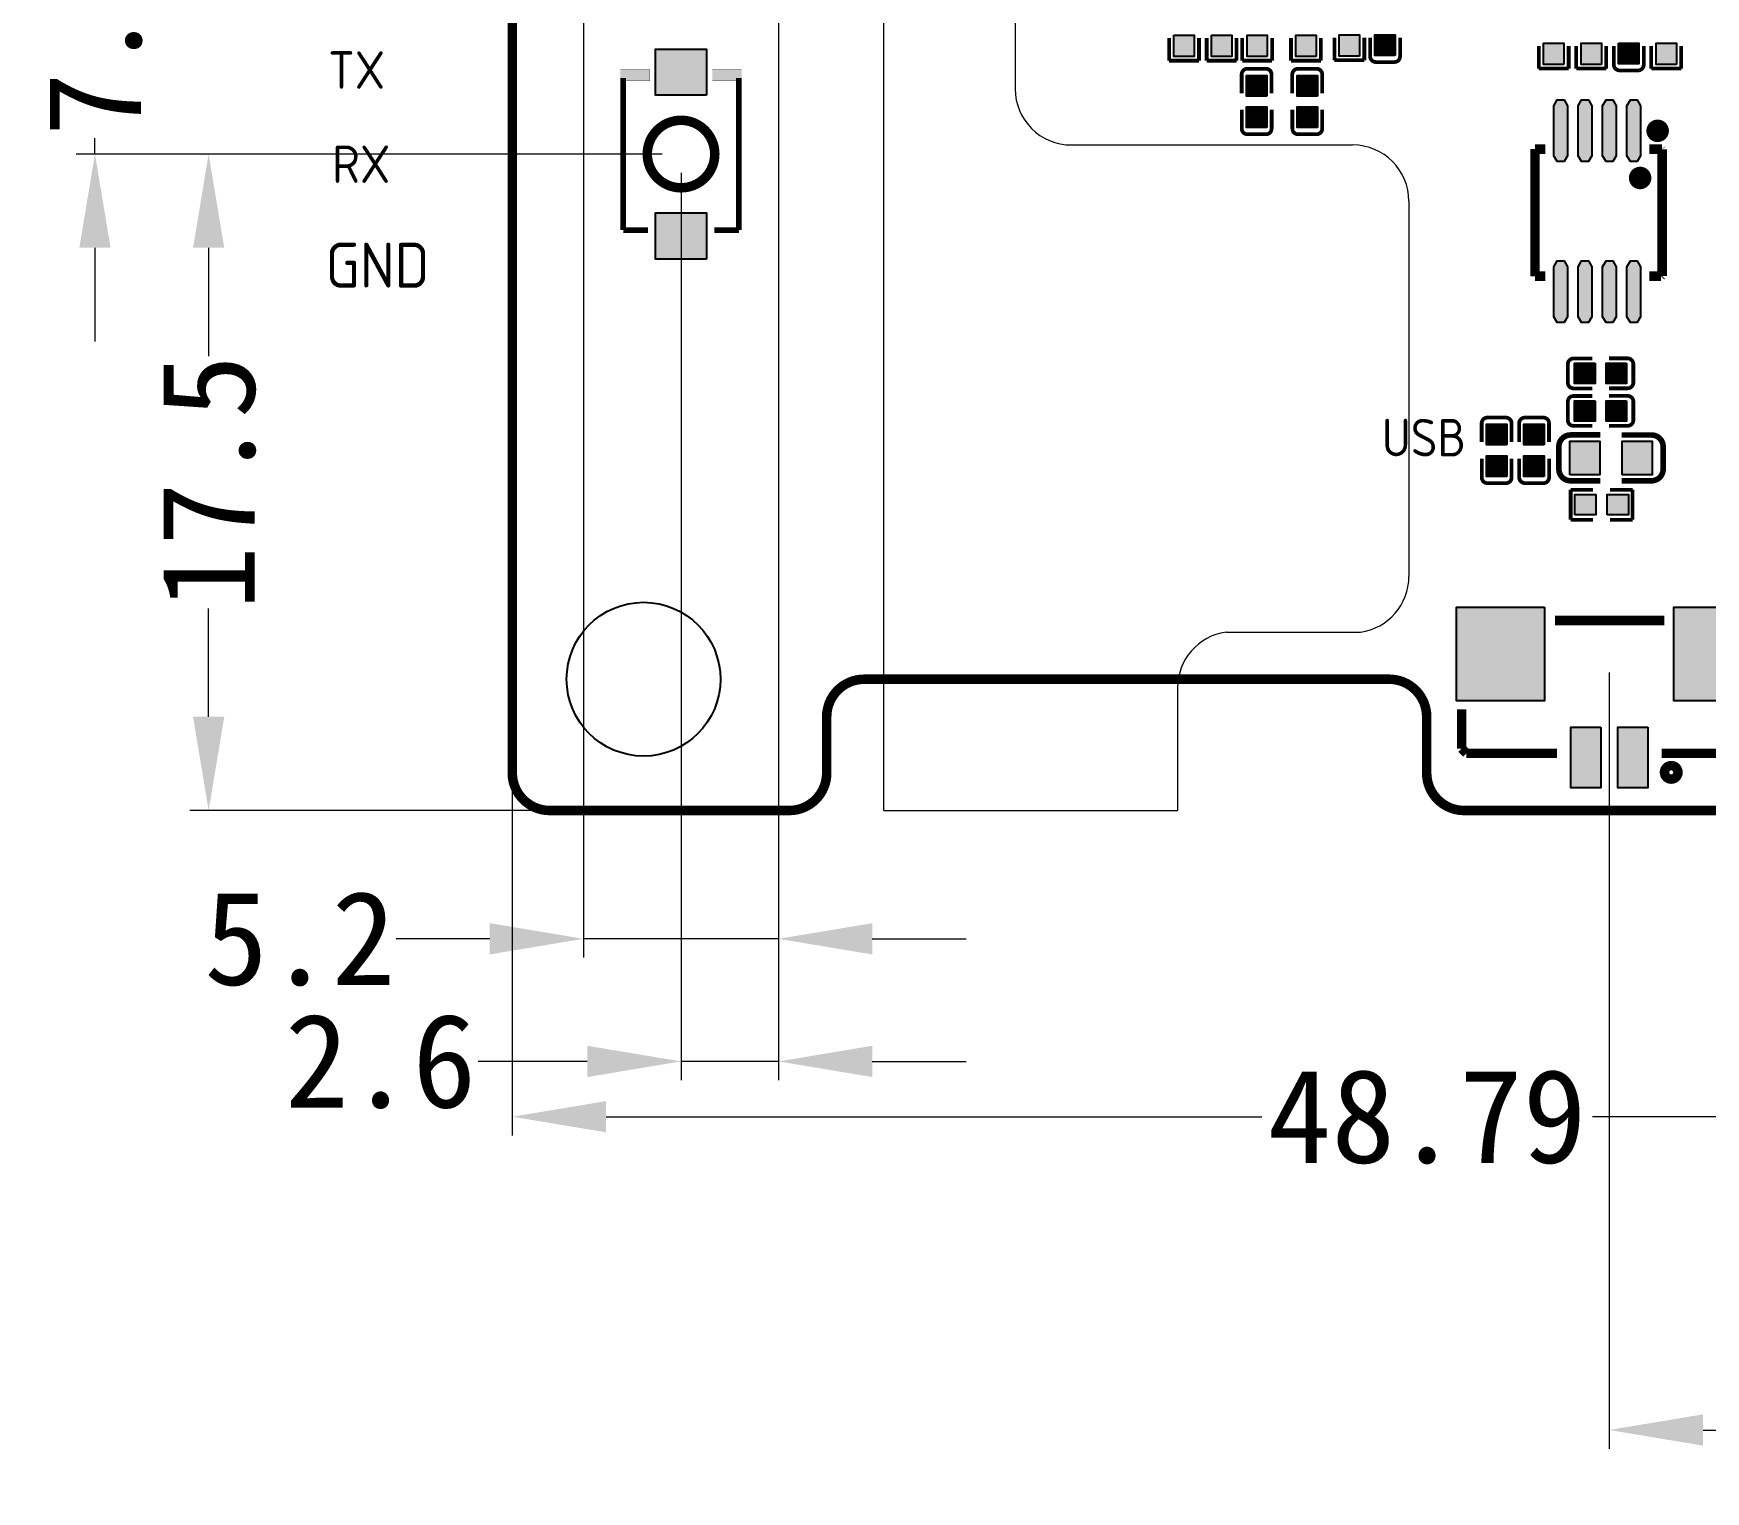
# Model space of a CAD drawing. Header units: millimetres. Extents: x 3623 to 6062, y 1175 to 2021.
# Drawn here: x 5557.22 to 5601.81, y 1778.55 to 1817.42 of the extents above; entities that cross this region are included whole.
import ezdxf

# ---------------------------------------------------------------- set-up
doc = ezdxf.new("R2010")
doc.units = ezdxf.units.MM
doc.header["$LTSCALE"] = 0.1
for name, color, linetype, true_color in [('Board-Outline-Layer', 6, 'Continuous', 0xff00ff), ('Top-Layer', 1, 'Continuous', 0xff0000), ('Top-Silkscreen-Layer', 7, 'Continuous', 0xffcc00)]:
    doc.layers.add(name, color=color, linetype=linetype, true_color=true_color)
doc.layers.add('FPC', color=11, linetype='Continuous')
doc.layers.add('TOPOVERLAY', color=2, linetype='Continuous')
doc.styles.get("Standard").update_dxf_attribs({"font": 'isocp2.shx', "bigfont": 'AllInOneBig.shx'})
doc.styles.add('宋体', font='', dxfattribs={"height": 2.5})
doc.styles.get('宋体').set_extended_font_data('SimSun')
doc.dimstyles.new('DIM', dxfattribs={"dimtxt": 3, "dimasz": 2.5, "dimexe": 0.5, "dimexo": 0.5, "dimgap": 0.1, "dimtad": 0, "dimzin": 12, "dimdsep": 46, "dimtxsty": '宋体', "dimcen": 0, "dimclrd": 3, "dimclre": 3, "dimclrt": 3, "dimadec": 0, "dimazin": 0, "dimtfac": 0.8, "dimtmove": 0, "dimatfit": 3, "dimfxl": 1, "dimtolj": 1, "dimtzin": 0, "dimlwd": 20, "dimlwe": 20, "dimarcsym": 0})

# ---------------------------------------------------------------- blocks, each defined once
blk = doc.blocks.new('*D333')
at = {"color": 3, "lineweight": 20, "transparency": 16777216}
for p, q in [((5558.862, 1824.454), (5558.862, 1826.954)), ((5571.391, 1821.954), (5558.362, 1821.954)), ((5558.862, 1821.954), (5558.862, 1821.531)), ((5558.862, 1814.204), (5558.862, 1814.627)), ((5573.991, 1814.204), (5558.362, 1814.204)), ((5558.862, 1811.704), (5558.862, 1809.204))]:
    blk.add_line(p, q, dxfattribs=at)
at = {"color": 3, "transparency": 16777216}
for points in [[(5558.445, 1824.454), (5559.279, 1824.454), (5558.862, 1821.954)], [(5558.445, 1811.704), (5559.279, 1811.704), (5558.862, 1814.204)]]:
    blk.add_solid(points, dxfattribs=at)
at = {"layer": 'Defpoints', "color": 0, "transparency": 16777216}
for p in [(5571.891, 1821.954), (5558.862, 1814.204), (5574.491, 1814.204)]:
    blk.add_point(p, dxfattribs=at)
at = {"color": 3, "transparency": 16777216, "insert": (5558.862, 1818.079), "char_height": 2.5, "attachment_point": 5, "rotation": 90, "style": '宋体'}
blk.add_mtext('\\A1;7.75', dxfattribs=at)
blk = doc.blocks.new('*D334')
at = {"color": 3, "lineweight": 20, "transparency": 16777216}
for p, q in [((5571.891, 1821.454), (5571.891, 1792.784)), ((5577.091, 1821.454), (5577.091, 1792.784)), ((5569.391, 1793.284), (5566.891, 1793.284)), ((5577.091, 1793.284), (5571.891, 1793.284)), ((5579.591, 1793.284), (5582.091, 1793.284))]:
    blk.add_line(p, q, dxfattribs=at)
at = {"color": 3, "transparency": 16777216}
for points in [[(5569.391, 1793.701), (5569.391, 1792.867), (5571.891, 1793.284)], [(5579.591, 1793.701), (5579.591, 1792.867), (5577.091, 1793.284)]]:
    blk.add_solid(points, dxfattribs=at)
at = {"layer": 'Defpoints', "color": 0, "transparency": 16777216}
for p in [(5571.891, 1821.954), (5577.091, 1821.954), (5577.091, 1793.284)]:
    blk.add_point(p, dxfattribs=at)
at = {"color": 3, "transparency": 16777216, "insert": (5564.326, 1793.284), "char_height": 2.5, "attachment_point": 5, "style": '宋体'}
blk.add_mtext('\\A1;5.2', dxfattribs=at)
blk = doc.blocks.new('*D335')
at = {"color": 3, "lineweight": 20, "transparency": 16777216}
for p, q in [((5573.991, 1814.204), (5561.393, 1814.204)), ((5561.893, 1811.704), (5561.893, 1808.816)), ((5561.893, 1799.204), (5561.893, 1802.093)), ((5573.991, 1796.704), (5561.393, 1796.704))]:
    blk.add_line(p, q, dxfattribs=at)
at = {"color": 3, "transparency": 16777216}
for points in [[(5561.477, 1811.704), (5562.31, 1811.704), (5561.893, 1814.204)], [(5561.477, 1799.204), (5562.31, 1799.204), (5561.893, 1796.704)]]:
    blk.add_solid(points, dxfattribs=at)
at = {"layer": 'Defpoints', "color": 0, "transparency": 16777216}
for p in [(5574.491, 1814.204), (5561.893, 1796.704), (5574.491, 1796.704)]:
    blk.add_point(p, dxfattribs=at)
at = {"color": 3, "transparency": 16777216, "insert": (5561.893, 1805.454), "char_height": 2.5, "attachment_point": 5, "rotation": 90, "style": '宋体'}
blk.add_mtext('\\A1;17.5', dxfattribs=at)
blk = doc.blocks.new('*D336')
at = {"color": 3, "lineweight": 20, "transparency": 16777216}
for p, q in [((5577.091, 1821.454), (5577.091, 1789.516)), ((5574.491, 1813.704), (5574.491, 1789.516)), ((5571.991, 1790.016), (5569.078, 1790.016)), ((5577.091, 1790.016), (5574.491, 1790.016)), ((5579.591, 1790.016), (5582.091, 1790.016))]:
    blk.add_line(p, q, dxfattribs=at)
at = {"color": 3, "transparency": 16777216}
for points in [[(5571.991, 1790.433), (5571.991, 1789.599), (5574.491, 1790.016)], [(5579.591, 1790.433), (5579.591, 1789.599), (5577.091, 1790.016)]]:
    blk.add_solid(points, dxfattribs=at)
at = {"layer": 'Defpoints', "color": 0, "transparency": 16777216}
for p in [(5577.091, 1821.954), (5574.491, 1814.204), (5574.491, 1790.016)]:
    blk.add_point(p, dxfattribs=at)
at = {"color": 3, "transparency": 16777216, "insert": (5566.478, 1790.016), "char_height": 2.5, "attachment_point": 5, "style": '宋体'}
blk.add_mtext('\\A1;2.6', dxfattribs=at)
blk = doc.blocks.new('*D341')
at = {"color": 3, "lineweight": 20, "transparency": 16777216}
for p, q in [((5599.246, 1800.379), (5599.246, 1779.69)), ((5650.006, 1800.379), (5650.006, 1779.69)), ((5601.746, 1780.19), (5620.253, 1780.19)), ((5647.506, 1780.19), (5629, 1780.19))]:
    blk.add_line(p, q, dxfattribs=at)
at = {"color": 3, "transparency": 16777216}
for points in [[(5601.746, 1780.607), (5601.746, 1779.773), (5599.246, 1780.19)], [(5647.506, 1780.607), (5647.506, 1779.773), (5650.006, 1780.19)]]:
    blk.add_solid(points, dxfattribs=at)
at = {"layer": 'Defpoints', "color": 0, "transparency": 16777216}
for p in [(5599.246, 1800.879), (5650.006, 1800.879), (5650.006, 1780.19)]:
    blk.add_point(p, dxfattribs=at)
at = {"color": 3, "transparency": 16777216, "insert": (5624.626, 1780.19), "char_height": 2.5, "attachment_point": 5, "style": '宋体'}
blk.add_mtext('\\A1;50.76', dxfattribs=at)
blk = doc.blocks.new('*D348')
at = {"color": 3, "lineweight": 20, "transparency": 16777216}
for p, q in [((5569.991, 1806.094), (5569.991, 1788.041)), ((5618.781, 1806.094), (5618.781, 1788.041)), ((5572.491, 1788.541), (5589.977, 1788.541)), ((5616.281, 1788.541), (5598.795, 1788.541))]:
    blk.add_line(p, q, dxfattribs=at)
at = {"color": 3, "transparency": 16777216}
for points in [[(5572.491, 1788.958), (5572.491, 1788.125), (5569.991, 1788.541)], [(5616.281, 1788.958), (5616.281, 1788.125), (5618.781, 1788.541)]]:
    blk.add_solid(points, dxfattribs=at)
at = {"layer": 'Defpoints', "color": 0, "transparency": 16777216}
for p in [(5569.991, 1806.594), (5618.781, 1806.594), (5569.991, 1788.541)]:
    blk.add_point(p, dxfattribs=at)
at = {"color": 3, "transparency": 16777216, "insert": (5594.386, 1788.541), "char_height": 2.5, "attachment_point": 5, "style": '宋体'}
blk.add_mtext('\\A1;48.79', dxfattribs=at)

msp = doc.modelspace()

# ---------------------------------------------------------------- hatches: boundary and pattern name
at = {"layer": 'Top-Layer'}
for points in [[(5587.636, 1817.369), (5588.176, 1817.369), (5588.176, 1816.804), (5587.636, 1816.804)], [(5588.636, 1817.369), (5589.176, 1817.369), (5589.176, 1816.804), (5588.636, 1816.804)], [(5590.126, 1816.804), (5589.586, 1816.804), (5589.586, 1817.369), (5590.126, 1817.369)], [(5591.426, 1816.804), (5590.886, 1816.804), (5590.886, 1817.369), (5591.426, 1817.369)], [(5592.586, 1816.814), (5592.046, 1816.814), (5592.046, 1817.38), (5592.586, 1817.38)], [(5593.536, 1816.835), (5592.996, 1816.835), (5592.996, 1817.385), (5593.536, 1817.385)], [(5598.034, 1816.591), (5597.494, 1816.591), (5597.494, 1817.157), (5598.034, 1817.157)], [(5599.034, 1816.591), (5598.494, 1816.591), (5598.494, 1817.157), (5599.034, 1817.157)], [(5599.494, 1817.162), (5600.034, 1817.162), (5600.034, 1816.612), (5599.494, 1816.612)], [(5601.034, 1816.591), (5600.494, 1816.591), (5600.494, 1817.157), (5601.034, 1817.157)], [(5575.171, 1815.774), (5573.811, 1815.774), (5573.811, 1817.004), (5575.171, 1817.004)], [(5590.111, 1815.75), (5589.571, 1815.75), (5589.571, 1816.3), (5590.111, 1816.3)], [(5591.461, 1815.75), (5590.921, 1815.75), (5590.921, 1816.3), (5591.461, 1816.3)], [(5590.111, 1814.909), (5589.571, 1814.909), (5589.571, 1815.459), (5590.111, 1815.459)], [(5591.461, 1814.909), (5590.921, 1814.909), (5590.921, 1815.459), (5591.461, 1815.459)], [(5597.768, 1815.487), (5597.859, 1815.645), (5598.041, 1815.645), (5598.132, 1815.487), (5598.132, 1814.159), (5598.041, 1814.002), (5597.859, 1814.002), (5597.768, 1814.159)], [(5598.418, 1815.487), (5598.509, 1815.645), (5598.691, 1815.645), (5598.782, 1815.487), (5598.782, 1814.159), (5598.691, 1814.002), (5598.509, 1814.002), (5598.418, 1814.159)], [(5599.068, 1815.487), (5599.159, 1815.645), (5599.341, 1815.645), (5599.432, 1815.487), (5599.432, 1814.159), (5599.341, 1814.002), (5599.159, 1814.002), (5599.068, 1814.159)], [(5599.718, 1815.487), (5599.809, 1815.645), (5599.991, 1815.645), (5600.082, 1815.487), (5600.082, 1814.159), (5599.991, 1814.002), (5599.809, 1814.002), (5599.718, 1814.159)], [(5575.171, 1811.405), (5573.811, 1811.405), (5573.811, 1812.635), (5575.171, 1812.635)], [(5597.768, 1811.195), (5597.859, 1811.353), (5598.041, 1811.353), (5598.132, 1811.195), (5598.132, 1809.867), (5598.041, 1809.71), (5597.859, 1809.71), (5597.768, 1809.867)], [(5598.418, 1811.195), (5598.509, 1811.353), (5598.691, 1811.353), (5598.782, 1811.195), (5598.782, 1809.867), (5598.691, 1809.71), (5598.509, 1809.71), (5598.418, 1809.867)], [(5599.068, 1811.195), (5599.159, 1811.353), (5599.341, 1811.353), (5599.432, 1811.195), (5599.432, 1809.867), (5599.341, 1809.71), (5599.159, 1809.71), (5599.068, 1809.867)], [(5599.718, 1811.195), (5599.809, 1811.353), (5599.991, 1811.353), (5600.082, 1811.195), (5600.082, 1809.867), (5599.991, 1809.71), (5599.809, 1809.71), (5599.718, 1809.867)], [(5598.869, 1808.627), (5598.869, 1808.087), (5598.319, 1808.087), (5598.319, 1808.627)], [(5599.709, 1808.627), (5599.709, 1808.087), (5599.159, 1808.087), (5599.159, 1808.627)], [(5598.869, 1807.627), (5598.869, 1807.087), (5598.319, 1807.087), (5598.319, 1807.627)], [(5599.709, 1807.627), (5599.709, 1807.087), (5599.159, 1807.087), (5599.159, 1807.627)], [(5596.511, 1806.45), (5595.971, 1806.45), (5595.971, 1807), (5596.511, 1807)], [(5597.511, 1806.45), (5596.971, 1806.45), (5596.971, 1807), (5597.511, 1807)], [(5598.191, 1805.654), (5598.191, 1806.554), (5598.991, 1806.554), (5598.991, 1805.654)], [(5599.591, 1805.654), (5599.591, 1806.554), (5600.391, 1806.554), (5600.391, 1805.654)], [(5596.511, 1805.609), (5595.971, 1805.609), (5595.971, 1806.159), (5596.511, 1806.159)], [(5597.511, 1805.609), (5596.971, 1805.609), (5596.971, 1806.159), (5597.511, 1806.159)], [(5598.326, 1804.584), (5598.326, 1805.124), (5598.891, 1805.124), (5598.891, 1804.584)], [(5599.191, 1804.584), (5599.191, 1805.124), (5599.757, 1805.124), (5599.757, 1804.584)], [(5597.521, 1802.129), (5597.521, 1799.629), (5595.171, 1799.629), (5595.171, 1802.129)], [(5603.321, 1802.129), (5603.321, 1799.629), (5600.971, 1799.629), (5600.971, 1802.129)], [(5599.021, 1798.929), (5599.021, 1797.309), (5598.221, 1797.309), (5598.221, 1798.929)], [(5600.271, 1798.929), (5600.271, 1797.309), (5599.471, 1797.309), (5599.471, 1798.929)]]:
    msp.add_hatch(color=256, dxfattribs=at).paths.add_polyline_path(points)
at = {"layer": 'Top-Silkscreen-Layer'}
for points in [[(5572.874, 1816.154), (5572.874, 1816.459), (5573.659, 1816.459), (5573.659, 1816.154)], [(5576.109, 1816.154), (5575.324, 1816.154), (5575.324, 1816.459), (5576.109, 1816.459)]]:
    msp.add_hatch(color=256, dxfattribs=at).paths.add_polyline_path(points)

# ---------------------------------------------------------------- linework, layer by layer
at = {"layer": 'Board-Outline-Layer', "const_width": 0.254}
for points in [[(5569.991, 1797.704), (5569.991, 1862.905)], [(5579.376, 1800.204), (5593.376, 1800.204)], [(5578.376, 1799.204), (5578.376, 1797.704)], [(5594.376, 1799.204), (5594.376, 1797.704)], [(5570.991, 1796.704), (5577.376, 1796.704)], [(5595.376, 1796.704), (5674.512, 1796.704)]]:
    msp.add_lwpolyline(points, dxfattribs=at)
for points in [[(5578.376, 1799.204, -0.414), (5579.376, 1800.204)], [(5593.376, 1800.204, -0.414), (5594.376, 1799.204)], [(5570.991, 1796.704, -0.414), (5569.991, 1797.704)], [(5578.376, 1797.704, -0.414), (5577.376, 1796.704)], [(5595.376, 1796.704, -0.414), (5594.376, 1797.704)]]:
    msp.add_lwpolyline(points, format="xyb", dxfattribs=at)
at = {"layer": 'Board-Outline-Layer'}
msp.add_circle((5573.491, 1800.204), 2.05, dxfattribs=at)
at = {"layer": 'FPC', "linetype": 'ByBlock', "lineweight": 0}
for p, q in [((5579.902, 1799.974), (5579.902, 1841.897)), ((5583.402, 1841.897), (5583.402, 1815.945)), ((5584.902, 1814.445), (5589.652, 1814.445)), ((5589.652, 1814.445), (5592.402, 1814.445)), ((5579.902, 1802.945), (5579.902, 1812.945)), ((5593.902, 1812.945), (5593.902, 1802.945)), ((5589.025, 1801.46), (5592.61, 1801.46)), ((5579.902, 1796.704), (5579.902, 1799.974)), ((5587.733, 1799.974), (5587.733, 1796.704)), ((5579.902, 1796.704), (5587.733, 1796.704))]:
    msp.add_line(p, q, dxfattribs=at)
for centre, start, end in [((5584.902, 1815.945), 180, 270), ((5592.402, 1812.945), 0, 90), ((5592.402, 1802.945), 277.9657, 0), ((5589.233, 1799.974), 97.9657, 180)]:
    msp.add_arc(centre, 1.5, start, end, dxfattribs=at)
at = {"layer": 'Top-Layer'}
for points in [[(5587.636, 1817.369), (5588.176, 1817.369), (5588.176, 1816.804), (5587.636, 1816.804)], [(5588.636, 1817.369), (5589.176, 1817.369), (5589.176, 1816.804), (5588.636, 1816.804)], [(5590.126, 1816.804), (5589.586, 1816.804), (5589.586, 1817.369), (5590.126, 1817.369)], [(5591.426, 1816.804), (5590.886, 1816.804), (5590.886, 1817.369), (5591.426, 1817.369)], [(5592.586, 1816.814), (5592.046, 1816.814), (5592.046, 1817.38), (5592.586, 1817.38)], [(5593.536, 1816.835), (5592.996, 1816.835), (5592.996, 1817.385), (5593.536, 1817.385)], [(5598.034, 1816.591), (5597.494, 1816.591), (5597.494, 1817.157), (5598.034, 1817.157)], [(5599.034, 1816.591), (5598.494, 1816.591), (5598.494, 1817.157), (5599.034, 1817.157)], [(5599.494, 1817.162), (5600.034, 1817.162), (5600.034, 1816.612), (5599.494, 1816.612)], [(5601.034, 1816.591), (5600.494, 1816.591), (5600.494, 1817.157), (5601.034, 1817.157)], [(5575.171, 1815.774), (5573.811, 1815.774), (5573.811, 1817.004), (5575.171, 1817.004)], [(5590.111, 1815.75), (5589.571, 1815.75), (5589.571, 1816.3), (5590.111, 1816.3)], [(5591.461, 1815.75), (5590.921, 1815.75), (5590.921, 1816.3), (5591.461, 1816.3)], [(5590.111, 1814.909), (5589.571, 1814.909), (5589.571, 1815.459), (5590.111, 1815.459)], [(5591.461, 1814.909), (5590.921, 1814.909), (5590.921, 1815.459), (5591.461, 1815.459)], [(5597.768, 1815.487), (5597.859, 1815.645), (5598.041, 1815.645), (5598.132, 1815.487), (5598.132, 1814.159), (5598.041, 1814.002), (5597.859, 1814.002), (5597.768, 1814.159)], [(5598.418, 1815.487), (5598.509, 1815.645), (5598.691, 1815.645), (5598.782, 1815.487), (5598.782, 1814.159), (5598.691, 1814.002), (5598.509, 1814.002), (5598.418, 1814.159)], [(5599.068, 1815.487), (5599.159, 1815.645), (5599.341, 1815.645), (5599.432, 1815.487), (5599.432, 1814.159), (5599.341, 1814.002), (5599.159, 1814.002), (5599.068, 1814.159)], [(5599.718, 1815.487), (5599.809, 1815.645), (5599.991, 1815.645), (5600.082, 1815.487), (5600.082, 1814.159), (5599.991, 1814.002), (5599.809, 1814.002), (5599.718, 1814.159)], [(5575.171, 1811.405), (5573.811, 1811.405), (5573.811, 1812.635), (5575.171, 1812.635)], [(5597.768, 1811.195), (5597.859, 1811.353), (5598.041, 1811.353), (5598.132, 1811.195), (5598.132, 1809.867), (5598.041, 1809.71), (5597.859, 1809.71), (5597.768, 1809.867)], [(5598.418, 1811.195), (5598.509, 1811.353), (5598.691, 1811.353), (5598.782, 1811.195), (5598.782, 1809.867), (5598.691, 1809.71), (5598.509, 1809.71), (5598.418, 1809.867)], [(5599.068, 1811.195), (5599.159, 1811.353), (5599.341, 1811.353), (5599.432, 1811.195), (5599.432, 1809.867), (5599.341, 1809.71), (5599.159, 1809.71), (5599.068, 1809.867)], [(5599.718, 1811.195), (5599.809, 1811.353), (5599.991, 1811.353), (5600.082, 1811.195), (5600.082, 1809.867), (5599.991, 1809.71), (5599.809, 1809.71), (5599.718, 1809.867)], [(5598.869, 1808.627), (5598.869, 1808.087), (5598.319, 1808.087), (5598.319, 1808.627)], [(5599.709, 1808.627), (5599.709, 1808.087), (5599.159, 1808.087), (5599.159, 1808.627)], [(5598.869, 1807.627), (5598.869, 1807.087), (5598.319, 1807.087), (5598.319, 1807.627)], [(5599.709, 1807.627), (5599.709, 1807.087), (5599.159, 1807.087), (5599.159, 1807.627)], [(5596.511, 1806.45), (5595.971, 1806.45), (5595.971, 1807), (5596.511, 1807)], [(5597.511, 1806.45), (5596.971, 1806.45), (5596.971, 1807), (5597.511, 1807)], [(5598.191, 1805.654), (5598.191, 1806.554), (5598.991, 1806.554), (5598.991, 1805.654)], [(5599.591, 1805.654), (5599.591, 1806.554), (5600.391, 1806.554), (5600.391, 1805.654)], [(5596.511, 1805.609), (5595.971, 1805.609), (5595.971, 1806.159), (5596.511, 1806.159)], [(5597.511, 1805.609), (5596.971, 1805.609), (5596.971, 1806.159), (5597.511, 1806.159)], [(5598.326, 1804.584), (5598.326, 1805.124), (5598.891, 1805.124), (5598.891, 1804.584)], [(5599.191, 1804.584), (5599.191, 1805.124), (5599.757, 1805.124), (5599.757, 1804.584)], [(5597.521, 1802.129), (5597.521, 1799.629), (5595.171, 1799.629), (5595.171, 1802.129)], [(5603.321, 1802.129), (5603.321, 1799.629), (5600.971, 1799.629), (5600.971, 1802.129)], [(5599.021, 1798.929), (5599.021, 1797.309), (5598.221, 1797.309), (5598.221, 1798.929)], [(5600.271, 1798.929), (5600.271, 1797.309), (5599.471, 1797.309), (5599.471, 1798.929)]]:
    msp.add_lwpolyline(points, close=True, dxfattribs=at)
at = {"layer": 'Top-Silkscreen-Layer'}
for points, const_width in [([(5587.508, 1817.293), (5587.508, 1816.693)], 0.1), ([(5587.508, 1817.293), (5587.508, 1816.693)], 0.1), ([(5588.305, 1817.293), (5588.305, 1816.693)], 0.1), ([(5588.305, 1817.293), (5588.305, 1816.693)], 0.1), ([(5588.508, 1817.293), (5588.508, 1816.693)], 0.1), ([(5588.508, 1817.293), (5588.508, 1816.693)], 0.1), ([(5589.305, 1817.293), (5589.305, 1816.693)], 0.1), ([(5589.305, 1817.293), (5589.305, 1816.693)], 0.1), ([(5589.458, 1817.293), (5589.458, 1816.693)], 0.1), ([(5589.458, 1817.293), (5589.458, 1816.693)], 0.1), ([(5590.255, 1817.293), (5590.255, 1816.693)], 0.1), ([(5590.255, 1817.293), (5590.255, 1816.693)], 0.1), ([(5590.758, 1817.293), (5590.758, 1816.693)], 0.1), ([(5590.758, 1817.293), (5590.758, 1816.693)], 0.1), ([(5591.555, 1817.293), (5591.555, 1816.693)], 0.1), ([(5591.555, 1817.293), (5591.555, 1816.693)], 0.1), ([(5591.917, 1817.304), (5591.917, 1816.704)], 0.1), ([(5591.917, 1817.304), (5591.917, 1816.704)], 0.1), ([(5592.714, 1817.304), (5592.714, 1816.704)], 0.1), ([(5592.714, 1817.304), (5592.714, 1816.704)], 0.1), ([(5592.868, 1817.309), (5592.868, 1816.809)], 0.1), ([(5592.868, 1817.309), (5592.868, 1816.809)], 0.1), ([(5593.666, 1817.309), (5593.666, 1816.809)], 0.1), ([(5593.666, 1817.309), (5593.666, 1816.809)], 0.1), ([(5597.365, 1817.081), (5597.365, 1816.481)], 0.1), ([(5597.365, 1817.081), (5597.365, 1816.481)], 0.1), ([(5598.163, 1817.081), (5598.163, 1816.481)], 0.1), ([(5598.163, 1817.081), (5598.163, 1816.481)], 0.1), ([(5598.365, 1817.081), (5598.365, 1816.481)], 0.1), ([(5598.365, 1817.081), (5598.365, 1816.481)], 0.1), ([(5599.163, 1817.081), (5599.163, 1816.481)], 0.1), ([(5599.163, 1817.081), (5599.163, 1816.481)], 0.1), ([(5599.367, 1816.586), (5599.367, 1817.086)], 0.1), ([(5599.367, 1816.586), (5599.367, 1817.086)], 0.1), ([(5600.164, 1816.586), (5600.164, 1817.086)], 0.1), ([(5600.164, 1816.586), (5600.164, 1817.086)], 0.1), ([(5600.365, 1817.081), (5600.365, 1816.481)], 0.1), ([(5600.365, 1817.081), (5600.365, 1816.481)], 0.1), ([(5601.163, 1817.081), (5601.163, 1816.481)], 0.1), ([(5601.163, 1817.081), (5601.163, 1816.481)], 0.1), ([(5588.305, 1816.693), (5587.508, 1816.693)], 0.1), ([(5588.305, 1816.693), (5587.508, 1816.693)], 0.1), ([(5589.305, 1816.693), (5588.508, 1816.693)], 0.1), ([(5589.305, 1816.693), (5588.508, 1816.693)], 0.1), ([(5589.458, 1816.693), (5590.255, 1816.693)], 0.1), ([(5589.458, 1816.693), (5590.255, 1816.693)], 0.1), ([(5590.758, 1816.693), (5591.555, 1816.693)], 0.1), ([(5590.758, 1816.693), (5591.555, 1816.693)], 0.1), ([(5591.917, 1816.704), (5592.714, 1816.704)], 0.1), ([(5591.917, 1816.704), (5592.714, 1816.704)], 0.1), ([(5593.021, 1816.656), (5593.513, 1816.656)], 0.1), ([(5593.021, 1816.656), (5593.513, 1816.656)], 0.1), ([(5572.95, 1816.231), (5572.95, 1812.178)], 0.152), ([(5572.95, 1816.231), (5572.95, 1812.178)], 0.152), ([(5576.033, 1816.231), (5576.033, 1812.178)], 0.152), ([(5576.033, 1816.231), (5576.033, 1812.178)], 0.152), ([(5589.442, 1816.326), (5589.442, 1815.826)], 0.1), ([(5589.442, 1816.326), (5589.442, 1815.826)], 0.1), ([(5589.594, 1816.478), (5590.087, 1816.478)], 0.1), ([(5589.594, 1816.478), (5590.087, 1816.478)], 0.1), ([(5590.239, 1816.326), (5590.239, 1815.826)], 0.1), ([(5590.239, 1816.326), (5590.239, 1815.826)], 0.1), ([(5590.792, 1816.326), (5590.792, 1815.826)], 0.1), ([(5590.792, 1816.326), (5590.792, 1815.826)], 0.1), ([(5590.944, 1816.478), (5591.437, 1816.478)], 0.1), ([(5590.944, 1816.478), (5591.437, 1816.478)], 0.1), ([(5591.589, 1816.326), (5591.589, 1815.826)], 0.1), ([(5591.589, 1816.326), (5591.589, 1815.826)], 0.1), ([(5597.365, 1816.481), (5598.163, 1816.481)], 0.1), ([(5597.365, 1816.481), (5598.163, 1816.481)], 0.1), ([(5598.365, 1816.481), (5599.163, 1816.481)], 0.1), ([(5598.365, 1816.481), (5599.163, 1816.481)], 0.1), ([(5600.011, 1816.433), (5599.519, 1816.433)], 0.1), ([(5600.011, 1816.433), (5599.519, 1816.433)], 0.1), ([(5600.365, 1816.481), (5601.163, 1816.481)], 0.1), ([(5600.365, 1816.481), (5601.163, 1816.481)], 0.1), ([(5589.444, 1815.383), (5589.444, 1814.883)], 0.1), ([(5589.444, 1815.383), (5589.444, 1814.883)], 0.1), ([(5590.241, 1815.383), (5590.241, 1814.883)], 0.1), ([(5590.241, 1815.383), (5590.241, 1814.883)], 0.1), ([(5590.794, 1815.383), (5590.794, 1814.883)], 0.1), ([(5590.794, 1815.383), (5590.794, 1814.883)], 0.1), ([(5591.591, 1815.383), (5591.591, 1814.883)], 0.1), ([(5591.591, 1815.383), (5591.591, 1814.883)], 0.1), ([(5589.596, 1814.731), (5590.089, 1814.731)], 0.1), ([(5589.596, 1814.731), (5590.089, 1814.731)], 0.1), ([(5590.946, 1814.731), (5591.439, 1814.731)], 0.1), ([(5590.946, 1814.731), (5591.439, 1814.731)], 0.1), ([(5597.537, 1814.336), (5597.266, 1814.336)], 0.254), ([(5597.266, 1814.336), (5597.266, 1810.947)], 0.254), ([(5597.537, 1814.336), (5597.266, 1814.336)], 0.254), ([(5597.266, 1814.336), (5597.266, 1810.947)], 0.254), ([(5600.649, 1814.336), (5600.314, 1814.336)], 0.254), ([(5600.649, 1814.336), (5600.314, 1814.336)], 0.254), ([(5600.655, 1814.329), (5600.649, 1814.336)], 0.254), ([(5600.655, 1814.329), (5600.649, 1814.336)], 0.254), ([(5600.655, 1810.954), (5600.655, 1814.329)], 0.254), ([(5600.655, 1810.954), (5600.655, 1814.329)], 0.254), ([(5572.95, 1812.178), (5573.608, 1812.178)], 0.152), ([(5572.95, 1812.178), (5573.608, 1812.178)], 0.152), ([(5576.033, 1812.178), (5575.375, 1812.178)], 0.152), ([(5576.033, 1812.178), (5575.375, 1812.178)], 0.152), ([(5597.266, 1810.947), (5597.537, 1810.947)], 0.254), ([(5597.266, 1810.947), (5597.537, 1810.947)], 0.254), ([(5600.314, 1810.947), (5600.622, 1810.947)], 0.254), ([(5600.314, 1810.947), (5600.622, 1810.947)], 0.254), ([(5600.622, 1810.947), (5600.642, 1810.967)], 0.254), ([(5600.622, 1810.947), (5600.642, 1810.967)], 0.254), ([(5598.14, 1808.11), (5598.14, 1808.602)], 0.1), ([(5598.14, 1808.11), (5598.14, 1808.602)], 0.1), ([(5598.293, 1808.754), (5598.793, 1808.754)], 0.1), ([(5598.293, 1808.754), (5598.793, 1808.754)], 0.1), ([(5599.235, 1808.757), (5599.735, 1808.757)], 0.1), ([(5599.235, 1808.757), (5599.735, 1808.757)], 0.1), ([(5599.888, 1808.112), (5599.888, 1808.604)], 0.1), ([(5599.888, 1808.112), (5599.888, 1808.604)], 0.1), ([(5598.293, 1807.957), (5598.793, 1807.957)], 0.1), ([(5598.293, 1807.957), (5598.793, 1807.957)], 0.1), ([(5598.293, 1807.754), (5598.793, 1807.754)], 0.1), ([(5598.293, 1807.754), (5598.793, 1807.754)], 0.1), ([(5599.235, 1807.959), (5599.735, 1807.959)], 0.1), ([(5599.235, 1807.959), (5599.735, 1807.959)], 0.1), ([(5599.235, 1807.757), (5599.735, 1807.757)], 0.1), ([(5599.235, 1807.757), (5599.735, 1807.757)], 0.1), ([(5598.14, 1807.11), (5598.14, 1807.602)], 0.1), ([(5598.14, 1807.11), (5598.14, 1807.602)], 0.1), ([(5599.888, 1807.112), (5599.888, 1807.604)], 0.1), ([(5599.888, 1807.112), (5599.888, 1807.604)], 0.1), ([(5595.842, 1807.026), (5595.842, 1806.526)], 0.1), ([(5595.842, 1807.026), (5595.842, 1806.526)], 0.1), ([(5595.994, 1807.178), (5596.487, 1807.178)], 0.1), ([(5595.994, 1807.178), (5596.487, 1807.178)], 0.1), ([(5596.639, 1807.026), (5596.639, 1806.526)], 0.1), ([(5596.639, 1807.026), (5596.639, 1806.526)], 0.1), ([(5596.842, 1807.026), (5596.842, 1806.526)], 0.1), ([(5596.842, 1807.026), (5596.842, 1806.526)], 0.1), ([(5596.994, 1807.178), (5597.487, 1807.178)], 0.1), ([(5596.994, 1807.178), (5597.487, 1807.178)], 0.1), ([(5597.639, 1807.026), (5597.639, 1806.526)], 0.1), ([(5597.639, 1807.026), (5597.639, 1806.526)], 0.1), ([(5598.293, 1806.957), (5598.793, 1806.957)], 0.1), ([(5598.293, 1806.957), (5598.793, 1806.957)], 0.1), ([(5599.235, 1806.959), (5599.735, 1806.959)], 0.1), ([(5599.235, 1806.959), (5599.735, 1806.959)], 0.1), ([(5597.901, 1806.405), (5597.901, 1805.805)], 0.15), ([(5597.901, 1806.405), (5597.901, 1805.805)], 0.15), ([(5599.011, 1806.715), (5598.211, 1806.715)], 0.15), ([(5599.011, 1806.715), (5598.211, 1806.715)], 0.15), ([(5599.572, 1806.714), (5600.372, 1806.714)], 0.15), ([(5599.572, 1806.714), (5600.372, 1806.714)], 0.15), ([(5600.682, 1806.404), (5600.682, 1805.804)], 0.15), ([(5600.682, 1806.404), (5600.682, 1805.804)], 0.15), ([(5595.844, 1806.083), (5595.844, 1805.583)], 0.1), ([(5595.844, 1806.083), (5595.844, 1805.583)], 0.1), ([(5596.641, 1806.083), (5596.641, 1805.583)], 0.1), ([(5596.641, 1806.083), (5596.641, 1805.583)], 0.1), ([(5596.844, 1806.083), (5596.844, 1805.583)], 0.1), ([(5596.844, 1806.083), (5596.844, 1805.583)], 0.1), ([(5597.641, 1806.083), (5597.641, 1805.583)], 0.1), ([(5597.641, 1806.083), (5597.641, 1805.583)], 0.1), ([(5599.011, 1805.495), (5598.211, 1805.495)], 0.15), ([(5599.011, 1805.495), (5598.211, 1805.495)], 0.15), ([(5599.572, 1805.494), (5600.372, 1805.494)], 0.15), ([(5599.572, 1805.494), (5600.372, 1805.494)], 0.15), ([(5595.996, 1805.431), (5596.489, 1805.431)], 0.1), ([(5595.996, 1805.431), (5596.489, 1805.431)], 0.1), ([(5596.996, 1805.431), (5597.489, 1805.431)], 0.1), ([(5596.996, 1805.431), (5597.489, 1805.431)], 0.1), ([(5598.215, 1805.253), (5598.215, 1804.456)], 0.1), ([(5598.815, 1805.253), (5598.215, 1805.253)], 0.1), ([(5598.215, 1805.253), (5598.215, 1804.456)], 0.1), ([(5598.815, 1805.253), (5598.215, 1805.253)], 0.1), ([(5599.268, 1805.253), (5599.868, 1805.253)], 0.1), ([(5599.268, 1805.253), (5599.868, 1805.253)], 0.1), ([(5599.868, 1805.253), (5599.868, 1804.456)], 0.1), ([(5599.868, 1805.253), (5599.868, 1804.456)], 0.1), ([(5598.815, 1804.456), (5598.215, 1804.456)], 0.1), ([(5598.815, 1804.456), (5598.215, 1804.456)], 0.1), ([(5599.268, 1804.456), (5599.868, 1804.456)], 0.1), ([(5599.268, 1804.456), (5599.868, 1804.456)], 0.1), ([(5600.716, 1801.769), (5597.795, 1801.769)], 0.254), ([(5600.716, 1801.769), (5597.795, 1801.769)], 0.254), ([(5595.309, 1798.356), (5595.309, 1799.398)], 0.254), ([(5595.309, 1798.356), (5595.309, 1799.398)], 0.254), ([(5595.436, 1798.229), (5595.309, 1798.356)], 0.254), ([(5595.436, 1798.229), (5595.309, 1798.356)], 0.254), ([(5597.849, 1798.229), (5595.436, 1798.229)], 0.254), ([(5597.849, 1798.229), (5595.436, 1798.229)], 0.254), ([(5600.643, 1798.229), (5603.056, 1798.229)], 0.254), ([(5600.643, 1798.229), (5603.056, 1798.229)], 0.254)]:
    msp.add_lwpolyline(points, dxfattribs=dict(at, const_width=const_width))
for points, const_width in [([(5593.021, 1816.656, -0.414), (5592.868, 1816.809)], 0.1), ([(5593.021, 1816.656, -0.414), (5592.868, 1816.809)], 0.1), ([(5593.666, 1816.809, -0.414), (5593.513, 1816.656)], 0.1), ([(5593.666, 1816.809, -0.414), (5593.513, 1816.656)], 0.1), ([(5589.442, 1816.326, -0.414), (5589.594, 1816.478)], 0.1), ([(5589.442, 1816.326, -0.414), (5589.594, 1816.478)], 0.1), ([(5590.087, 1816.478, -0.414), (5590.239, 1816.326)], 0.1), ([(5590.087, 1816.478, -0.414), (5590.239, 1816.326)], 0.1), ([(5590.792, 1816.326, -0.414), (5590.944, 1816.478)], 0.1), ([(5590.792, 1816.326, -0.414), (5590.944, 1816.478)], 0.1), ([(5591.437, 1816.478, -0.414), (5591.589, 1816.326)], 0.1), ([(5591.437, 1816.478, -0.414), (5591.589, 1816.326)], 0.1), ([(5599.519, 1816.433, -0.414), (5599.367, 1816.586)], 0.1), ([(5599.519, 1816.433, -0.414), (5599.367, 1816.586)], 0.1), ([(5600.164, 1816.586, -0.414), (5600.011, 1816.433)], 0.1), ([(5600.164, 1816.586, -0.414), (5600.011, 1816.433)], 0.1), ([(5573.591, 1814.204, 1), (5575.391, 1814.204), (5575.391, 1814.204, 1), (5573.591, 1814.204)], 0.254), ([(5573.591, 1814.204, 1), (5575.391, 1814.204), (5575.391, 1814.204, 1), (5573.591, 1814.204)], 0.254), ([(5589.596, 1814.731, -0.414), (5589.444, 1814.883)], 0.1), ([(5589.596, 1814.731, -0.414), (5589.444, 1814.883)], 0.1), ([(5590.241, 1814.883, -0.414), (5590.089, 1814.731)], 0.1), ([(5590.241, 1814.883, -0.414), (5590.089, 1814.731)], 0.1), ([(5590.946, 1814.731, -0.414), (5590.794, 1814.883)], 0.1), ([(5590.946, 1814.731, -0.414), (5590.794, 1814.883)], 0.1), ([(5591.591, 1814.883, -0.414), (5591.439, 1814.731)], 0.1), ([(5591.591, 1814.883, -0.414), (5591.439, 1814.731)], 0.1), ([(5600.385, 1814.823, 1), (5600.685, 1814.823), (5600.685, 1814.823, 1), (5600.385, 1814.823)], 0.3), ([(5600.385, 1814.823, 1), (5600.685, 1814.823), (5600.685, 1814.823, 1), (5600.385, 1814.823)], 0.3), ([(5599.918, 1813.566, 1), (5600.218, 1813.566), (5600.218, 1813.566, 1), (5599.918, 1813.566)], 0.3), ([(5599.918, 1813.566, 1), (5600.218, 1813.566), (5600.218, 1813.566, 1), (5599.918, 1813.566)], 0.3), ([(5598.14, 1808.602, -0.414), (5598.293, 1808.754)], 0.1), ([(5598.14, 1808.602, -0.414), (5598.293, 1808.754)], 0.1), ([(5599.735, 1808.757, -0.414), (5599.888, 1808.604)], 0.1), ([(5599.735, 1808.757, -0.414), (5599.888, 1808.604)], 0.1), ([(5598.293, 1807.957, -0.414), (5598.14, 1808.11)], 0.1), ([(5598.293, 1807.957, -0.414), (5598.14, 1808.11)], 0.1), ([(5598.14, 1807.602, -0.414), (5598.293, 1807.754)], 0.1), ([(5598.14, 1807.602, -0.414), (5598.293, 1807.754)], 0.1), ([(5599.888, 1808.112, -0.414), (5599.735, 1807.959)], 0.1), ([(5599.888, 1808.112, -0.414), (5599.735, 1807.959)], 0.1), ([(5599.735, 1807.757, -0.414), (5599.888, 1807.604)], 0.1), ([(5599.735, 1807.757, -0.414), (5599.888, 1807.604)], 0.1), ([(5595.842, 1807.026, -0.414), (5595.994, 1807.178)], 0.1), ([(5595.842, 1807.026, -0.414), (5595.994, 1807.178)], 0.1), ([(5596.487, 1807.178, -0.414), (5596.639, 1807.026)], 0.1), ([(5596.487, 1807.178, -0.414), (5596.639, 1807.026)], 0.1), ([(5596.842, 1807.026, -0.414), (5596.994, 1807.178)], 0.1), ([(5596.842, 1807.026, -0.414), (5596.994, 1807.178)], 0.1), ([(5597.487, 1807.178, -0.414), (5597.639, 1807.026)], 0.1), ([(5597.487, 1807.178, -0.414), (5597.639, 1807.026)], 0.1), ([(5598.293, 1806.957, -0.414), (5598.14, 1807.11)], 0.1), ([(5598.293, 1806.957, -0.414), (5598.14, 1807.11)], 0.1), ([(5599.888, 1807.112, -0.414), (5599.735, 1806.959)], 0.1), ([(5599.888, 1807.112, -0.414), (5599.735, 1806.959)], 0.1), ([(5597.901, 1806.405, -0.414), (5598.211, 1806.715)], 0.15), ([(5597.901, 1806.405, -0.414), (5598.211, 1806.715)], 0.15), ([(5600.372, 1806.714, -0.414), (5600.682, 1806.404)], 0.15), ([(5600.372, 1806.714, -0.414), (5600.682, 1806.404)], 0.15), ([(5595.996, 1805.431, -0.414), (5595.844, 1805.583)], 0.1), ([(5595.996, 1805.431, -0.414), (5595.844, 1805.583)], 0.1), ([(5596.641, 1805.583, -0.414), (5596.489, 1805.431)], 0.1), ([(5596.641, 1805.583, -0.414), (5596.489, 1805.431)], 0.1), ([(5596.996, 1805.431, -0.414), (5596.844, 1805.583)], 0.1), ([(5596.996, 1805.431, -0.414), (5596.844, 1805.583)], 0.1), ([(5597.641, 1805.583, -0.414), (5597.489, 1805.431)], 0.1), ([(5597.641, 1805.583, -0.414), (5597.489, 1805.431)], 0.1), ([(5598.211, 1805.495, -0.414), (5597.901, 1805.805)], 0.15), ([(5598.211, 1805.495, -0.414), (5597.901, 1805.805)], 0.15), ([(5600.682, 1805.804, -0.414), (5600.372, 1805.494)], 0.15), ([(5600.682, 1805.804, -0.414), (5600.372, 1805.494)], 0.15), ([(5600.718, 1797.721, 1), (5601.077, 1797.721), (5601.077, 1797.721, 1), (5600.718, 1797.721)], 0.254), ([(5600.718, 1797.721, 1), (5601.077, 1797.721), (5601.077, 1797.721, 1), (5600.718, 1797.721)], 0.254)]:
    msp.add_lwpolyline(points, format="xyb", dxfattribs=dict(at, const_width=const_width))
at = {"layer": 'Top-Silkscreen-Layer', "const_width": 0.00508}
for points in [[(5572.874, 1816.154), (5572.874, 1816.459), (5573.659, 1816.459), (5573.659, 1816.154)], [(5576.109, 1816.154), (5575.324, 1816.154), (5575.324, 1816.459), (5576.109, 1816.459)]]:
    msp.add_lwpolyline(points, close=True, dxfattribs=at)

# ---------------------------------------------------------------- texts
at = {"layer": 'TOPOVERLAY'}
for s, height, p in [('TX', 1, (5565.081, 1815.944)), ('RX', 1, (5565.187, 1813.434)), ('GND', 1.2, (5565.011, 1810.64)), ('USB', 1, (5593.178, 1806.144))]:
    msp.add_text(s, height=height, dxfattribs=at).set_placement(p)

# ---------------------------------------------------------------- dimensions: what is measured, and where the dimension line sits
dim = msp.add_linear_dim(base=(5558.862, 1814.204), p1=(5571.891, 1821.954), p2=(5574.491, 1814.204), angle=90, dimstyle='DIM', override={"dimtxt": 2.5, "dimtfillclr": 2})
dim.commit()
dim.dimension.update_dxf_attribs({"geometry": '*D333', "text_midpoint": (5558.862, 1818.079), "dimtype": 160})
for base, p1, p2, picture, middle in [((5577.091, 1793.284), (5571.891, 1821.954), (5577.091, 1821.954), '*D334', (5564.326, 1793.284)), ((5574.491, 1790.016), (5577.091, 1821.954), (5574.491, 1814.204), '*D336', (5566.478, 1790.016))]:
    dim = msp.add_linear_dim(base=base, p1=p1, p2=p2, dimstyle='DIM', override={"dimtxt": 2.5, "dimtfillclr": 2})
    dim.commit()
    dim.dimension.update_dxf_attribs({"geometry": picture, "text_midpoint": middle, "dimtype": 160})
dim = msp.add_linear_dim(base=(5561.893, 1796.704), p1=(5574.491, 1814.204), p2=(5574.491, 1796.704), angle=90, dimstyle='DIM', override={"dimtxt": 2.5, "dimtfillclr": 2})
dim.commit()
dim.dimension.update_dxf_attribs({"geometry": '*D335', "text_midpoint": (5561.893, 1805.454)})
for base, p1, p2, picture, middle in [((5569.991, 1788.541), (5618.781, 1806.594), (5569.991, 1806.594), '*D348', (5594.386, 1788.541)), ((5650.006, 1780.19), (5599.246, 1800.879), (5650.006, 1800.879), '*D341', (5624.626, 1780.19))]:
    dim = msp.add_linear_dim(base=base, p1=p1, p2=p2, dimstyle='DIM', override={"dimtxt": 2.5, "dimtfillclr": 2})
    dim.commit()
    dim.dimension.update_dxf_attribs({"geometry": picture, "text_midpoint": middle})

doc.saveas('drawing.dxf')
